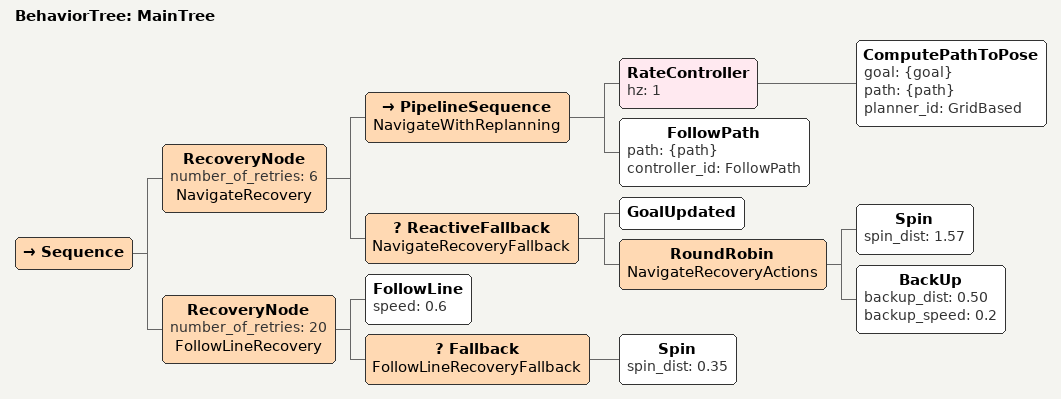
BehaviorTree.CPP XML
<root main_tree_to_execute="MainTree">
  <BehaviorTree ID="MainTree">

    <!-- Docking behavior tree -->

    <Sequence> <!-- Navigate to goal -> follow line -->

      <!-- Navigate to goal -->
      <RecoveryNode number_of_retries="6" name="NavigateRecovery">

        <!-- Planning and following path -->
        <PipelineSequence name="NavigateWithReplanning">
          <RateController hz="1">
            <ComputePathToPose goal="{goal}" path="{path}" planner_id="GridBased"/>
          </RateController>
          <FollowPath path="{path}" controller_id="FollowPath"/>
        </PipelineSequence>

        <!-- Recovery -->
        <ReactiveFallback name="NavigateRecoveryFallback">
          <GoalUpdated/>
          <RoundRobin name="NavigateRecoveryActions">

            <Spin spin_dist="1.57"/>
            <BackUp backup_dist="0.50" backup_speed="0.2"/>
          </RoundRobin>
        </ReactiveFallback>

      </RecoveryNode>

      <!-- Follow line -->
      <RecoveryNode number_of_retries="20" name="FollowLineRecovery">

        <!-- Line following action-->
        <FollowLine speed="0.6"/>

        <!-- Recovery -->
        <Fallback name="FollowLineRecoveryFallback">
          <Spin spin_dist="0.35"/>
        </Fallback>

      </RecoveryNode>

    </Sequence>
  </BehaviorTree>
</root>
